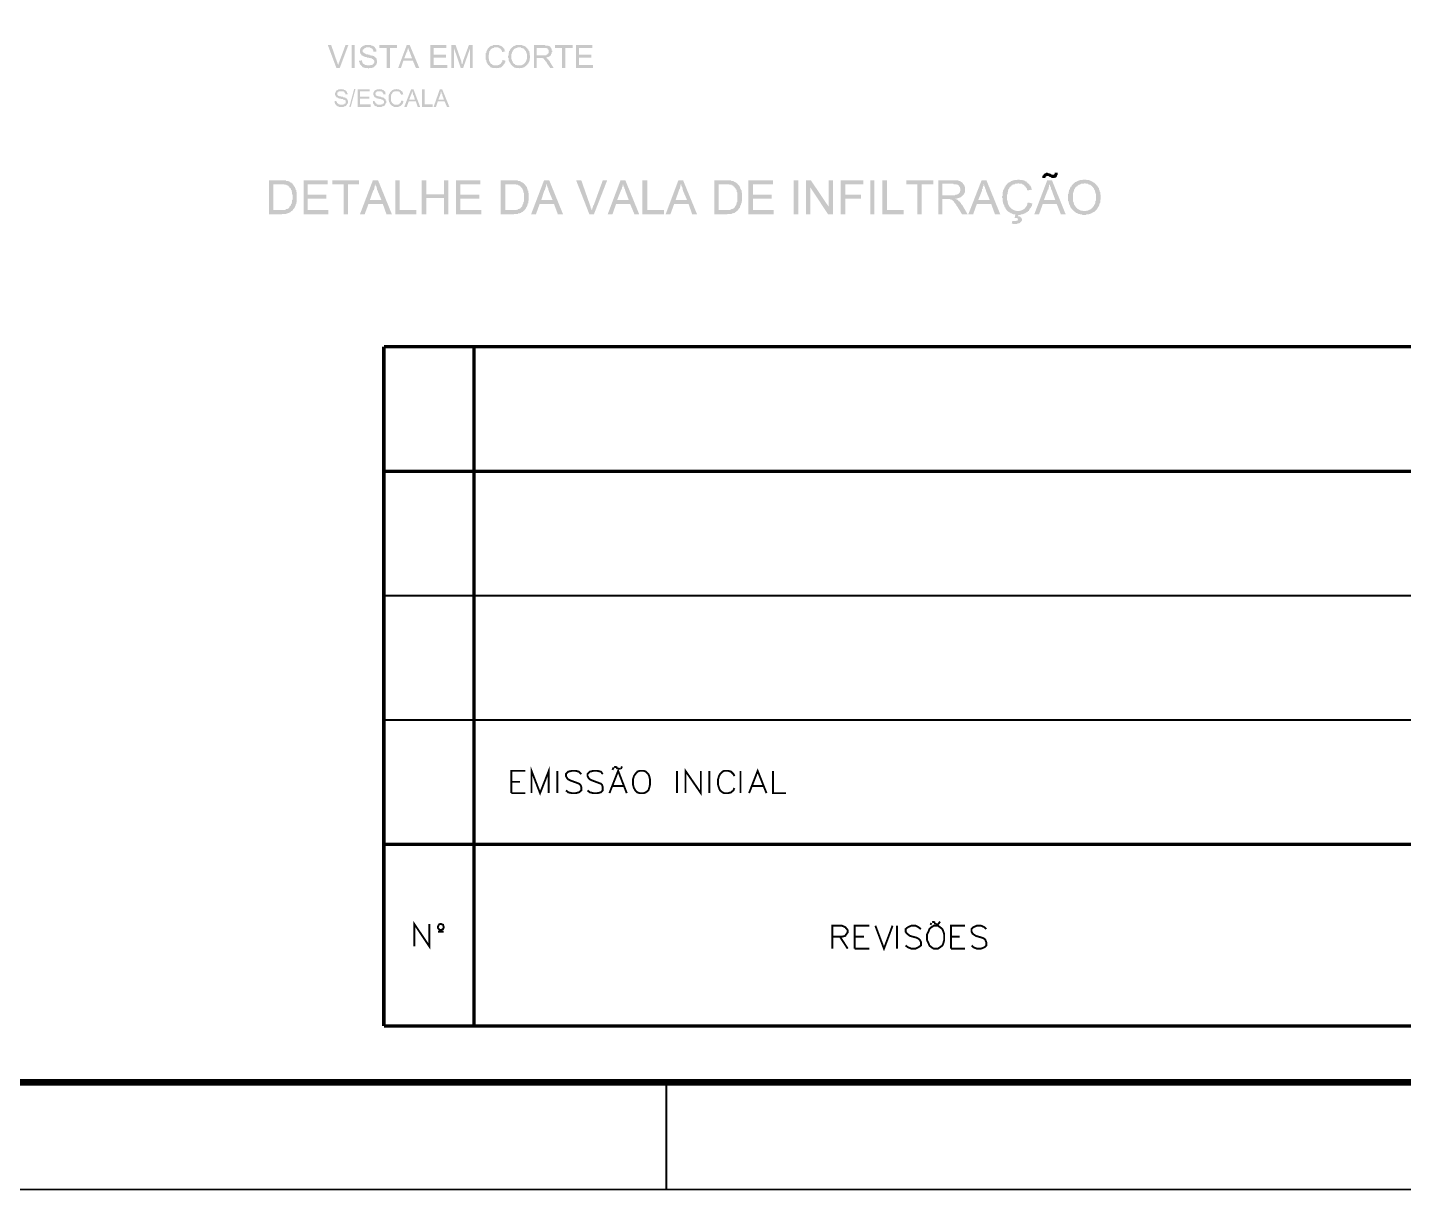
# Model space of a CAD drawing. Header units: millimetres. Extents: x 3240 to 3412, y 1366 to 1426.
# Drawn here: x 3368.99 to 3381.17, y 1366.24 to 1376.53 of the extents above; entities that cross this region are included whole.
import ezdxf

# ---------------------------------------------------------------- set-up
doc = ezdxf.new("R2010")
doc.units = ezdxf.units.MM
doc.layers.add('detalhes', color=1, linetype='Continuous')
doc.layers.add('P', color=7, linetype='Continuous')

# ---------------------------------------------------------------- blocks, each defined once
blk = doc.blocks.new('corte bb')
at = {"layer": 'detalhes', "linetype": 'Continuous'}
for points in [[(-40.77, -35.41), (-41.53, -33.38), (-41.23, -33.38), (-40.72, -34.86), (-40.68, -34.91), (-40.68, -35.04), (-40.63, -35.04), (-40.63, -35.16), (-40.59, -35.16), (-40.59, -35.07), (-40.56, -35.04), (-40.56, -34.95), (-40.51, -34.91), (-40.51, -34.86), (-39.96, -33.38), (-39.71, -33.38), (-40.47, -35.41), (-40.77, -35.41)], [(-39.41, -35.41), (-39.41, -33.38), (-39.15, -33.38), (-39.15, -35.41), (-39.41, -35.41)], [(-37.93, -35.46), (-37.93, -35.41), (-38.27, -35.41), (-38.27, -35.37), (-38.35, -35.37), (-38.39, -35.34), (-38.44, -35.34), (-38.48, -35.28), (-38.51, -35.28), (-38.51, -35.25), (-38.57, -35.25), (-38.57, -35.19), (-38.6, -35.19), (-38.6, -35.16), (-38.65, -35.16), (-38.65, -35.12), (-38.69, -35.07), (-38.69, -35.04), (-38.72, -34.98), (-38.72, -34.91), (-38.78, -34.86), (-38.78, -34.77), (-38.51, -34.74), (-38.51, -34.82), (-38.48, -34.86), (-38.48, -34.95), (-38.44, -34.95), (-38.44, -34.98), (-38.35, -35.07), (-38.3, -35.07), (-38.3, -35.12), (-38.23, -35.12), (-38.23, -35.16), (-38.09, -35.16), (-38.09, -35.19), (-37.81, -35.19), (-37.75, -35.16), (-37.63, -35.16), (-37.6, -35.12), (-37.54, -35.12), (-37.54, -35.07), (-37.51, -35.07), (-37.51, -35.04), (-37.45, -34.98), (-37.45, -34.95), (-37.42, -34.95), (-37.42, -34.77), (-37.45, -34.74), (-37.45, -34.7), (-37.51, -34.7), (-37.51, -34.65), (-37.54, -34.65), (-37.54, -34.61), (-37.6, -34.61), (-37.63, -34.56), (-37.75, -34.56), (-37.75, -34.52), (-37.88, -34.52), (-37.93, -34.49), (-38.05, -34.49), (-38.09, -34.44), (-38.23, -34.44), (-38.27, -34.4), (-38.35, -34.4), (-38.35, -34.35), (-38.44, -34.35), (-38.51, -34.28), (-38.57, -34.28), (-38.57, -34.22), (-38.65, -34.14), (-38.65, -34.07), (-38.69, -34.07), (-38.69, -33.77), (-38.65, -33.77), (-38.65, -33.68), (-38.6, -33.64), (-38.6, -33.59), (-38.57, -33.59), (-38.57, -33.55), (-38.51, -33.55), (-38.44, -33.47), (-38.39, -33.47), (-38.39, -33.43), (-38.27, -33.43), (-38.27, -33.38), (-37.72, -33.38), (-37.67, -33.43), (-37.6, -33.43), (-37.54, -33.47), (-37.51, -33.47), (-37.51, -33.5), (-37.45, -33.5), (-37.33, -33.64), (-37.33, -33.68), (-37.3, -33.68), (-37.3, -33.77), (-37.24, -33.77), (-37.24, -33.98), (-37.51, -33.98), (-37.51, -33.85), (-37.54, -33.8), (-37.54, -33.77), (-37.6, -33.77), (-37.6, -33.71), (-37.63, -33.68), (-37.67, -33.68), (-37.72, -33.64), (-37.75, -33.64), (-37.81, -33.59), (-38.14, -33.59), (-38.18, -33.64), (-38.27, -33.64), (-38.27, -33.68), (-38.3, -33.68), (-38.39, -33.77), (-38.39, -33.8), (-38.44, -33.8), (-38.44, -33.98), (-38.39, -34.01), (-38.39, -34.07), (-38.35, -34.07), (-38.35, -34.1), (-38.27, -34.1), (-38.27, -34.14), (-38.18, -34.14), (-38.14, -34.19), (-38.02, -34.19), (-37.97, -34.22), (-37.84, -34.22), (-37.81, -34.28), (-37.67, -34.28), (-37.67, -34.31), (-37.54, -34.31), (-37.54, -34.35), (-37.45, -34.35), (-37.38, -34.44), (-37.33, -34.44), (-37.33, -34.49), (-37.3, -34.49), (-37.3, -34.52), (-37.24, -34.52), (-37.24, -34.56), (-37.21, -34.61), (-37.21, -34.7), (-37.17, -34.74), (-37.17, -34.95), (-37.21, -34.98), (-37.21, -35.07), (-37.3, -35.16), (-37.3, -35.19), (-37.33, -35.19), (-37.33, -35.25), (-37.38, -35.25), (-37.38, -35.28), (-37.42, -35.28), (-37.45, -35.34), (-37.51, -35.34), (-37.54, -35.37), (-37.6, -35.37), (-37.63, -35.41), (-37.88, -35.41), (-37.88, -35.46), (-37.93, -35.46)], [(-36.33, -35.41), (-36.33, -33.64), (-36.96, -33.64), (-36.96, -33.38), (-35.39, -33.38), (-35.39, -33.64), (-36.03, -33.64), (-36.03, -35.41), (-36.33, -35.41)], [(-35.3, -35.41), (-34.54, -33.38), (-34.28, -33.38), (-33.43, -35.41), (-33.73, -35.41), (-34, -34.77), (-34.07, -34.56), (-34.28, -34.01), (-34.28, -33.98), (-34.33, -33.92), (-34.33, -33.85), (-34.37, -33.8), (-34.37, -33.71), (-34.42, -33.68), (-34.46, -33.71), (-34.46, -33.8), (-34.49, -33.85), (-34.49, -33.98), (-34.54, -33.98), (-34.76, -34.56), (-34.07, -34.56), (-34, -34.77), (-34.84, -34.77), (-35.06, -35.41), (-35.3, -35.41)], [(-32.46, -35.41), (-32.46, -33.38), (-31.03, -33.38), (-31.03, -33.64), (-32.16, -33.64), (-32.16, -34.22), (-31.07, -34.22), (-31.07, -34.49), (-32.16, -34.49), (-32.16, -35.16), (-30.95, -35.16), (-30.95, -35.41), (-32.46, -35.41)], [(-30.61, -35.41), (-30.61, -33.38), (-30.22, -33.38), (-29.71, -34.82), (-29.71, -34.91), (-29.68, -34.95), (-29.68, -35.04), (-29.62, -35.07), (-29.62, -35.04), (-29.59, -35.04), (-29.59, -34.91), (-29.55, -34.91), (-29.55, -34.77), (-29.04, -33.38), (-28.71, -33.38), (-28.71, -35.41), (-28.95, -35.41), (-28.95, -33.71), (-29.55, -35.41), (-29.76, -35.41), (-30.35, -33.68), (-30.35, -35.41), (-30.61, -35.41)], [(-26.62, -35.46), (-26.66, -35.41), (-26.96, -35.41), (-26.96, -35.37), (-27.05, -35.37), (-27.05, -35.34), (-27.14, -35.34), (-27.14, -35.28), (-27.17, -35.28), (-27.26, -35.19), (-27.29, -35.19), (-27.29, -35.16), (-27.35, -35.16), (-27.35, -35.12), (-27.38, -35.07), (-27.38, -35.04), (-27.44, -34.98), (-27.44, -34.95), (-27.47, -34.91), (-27.47, -34.86), (-27.51, -34.82), (-27.51, -34.7), (-27.56, -34.65), (-27.56, -34.1), (-27.51, -34.07), (-27.51, -33.98), (-27.47, -33.92), (-27.47, -33.89), (-27.44, -33.85), (-27.44, -33.8), (-27.38, -33.77), (-27.38, -33.71), (-27.17, -33.5), (-27.14, -33.5), (-27.08, -33.47), (-27.05, -33.47), (-27.01, -33.43), (-26.92, -33.43), (-26.92, -33.38), (-26.38, -33.38), (-26.32, -33.43), (-26.24, -33.43), (-26.2, -33.47), (-26.17, -33.47), (-26.17, -33.5), (-26.11, -33.5), (-25.95, -33.68), (-25.95, -33.71), (-25.9, -33.71), (-25.9, -33.8), (-25.87, -33.8), (-25.87, -33.89), (-25.81, -33.92), (-26.08, -34.01), (-26.11, -33.98), (-26.11, -33.89), (-26.17, -33.85), (-26.17, -33.8), (-26.2, -33.8), (-26.2, -33.77), (-26.24, -33.77), (-26.24, -33.71), (-26.29, -33.71), (-26.29, -33.68), (-26.32, -33.68), (-26.38, -33.64), (-26.41, -33.64), (-26.45, -33.59), (-26.8, -33.59), (-26.84, -33.64), (-26.92, -33.64), (-26.96, -33.68), (-27.01, -33.68), (-27.01, -33.71), (-27.05, -33.71), (-27.14, -33.8), (-27.14, -33.85), (-27.17, -33.85), (-27.17, -33.89), (-27.22, -33.92), (-27.22, -34.01), (-27.26, -34.07), (-27.26, -34.22), (-27.29, -34.22), (-27.29, -34.56), (-27.26, -34.61), (-27.26, -34.74), (-27.22, -34.77), (-27.22, -34.86), (-27.17, -34.86), (-27.17, -34.95), (-27.14, -34.95), (-27.14, -34.98), (-27.05, -35.07), (-27.01, -35.07), (-27.01, -35.12), (-26.96, -35.12), (-26.92, -35.16), (-26.87, -35.16), (-26.84, -35.19), (-26.5, -35.19), (-26.45, -35.16), (-26.38, -35.16), (-26.38, -35.12), (-26.32, -35.12), (-26.29, -35.07), (-26.24, -35.07), (-26.24, -35.04), (-26.2, -35.04), (-26.2, -34.98), (-26.17, -34.95), (-26.17, -34.91), (-26.11, -34.91), (-26.11, -34.86), (-26.08, -34.82), (-26.08, -34.7), (-25.78, -34.77), (-25.81, -34.77), (-25.81, -34.91), (-25.87, -34.95), (-25.87, -34.98), (-25.9, -35.04), (-25.9, -35.07), (-25.95, -35.07), (-25.95, -35.12), (-25.99, -35.16), (-25.99, -35.19), (-26.02, -35.19), (-26.17, -35.34), (-26.24, -35.34), (-26.24, -35.37), (-26.32, -35.37), (-26.38, -35.41), (-26.62, -35.41), (-26.62, -35.46)], [(-24.6, -35.46), (-24.63, -35.41), (-24.9, -35.41), (-24.9, -35.37), (-24.81, -35.19), (-24.38, -35.19), (-24.38, -35.16), (-24.3, -35.16), (-24.3, -35.12), (-24.21, -35.12), (-24.21, -35.07), (-24.17, -35.07), (-24.12, -35.04), (-24.12, -34.98), (-24.08, -34.98), (-24.08, -34.95), (-24.05, -34.95), (-24.05, -34.91), (-24, -34.86), (-24, -34.82), (-23.96, -34.77), (-23.96, -34.7), (-23.91, -34.65), (-23.91, -34.14), (-23.96, -34.1), (-23.96, -34.01), (-24, -33.98), (-24, -33.92), (-24.05, -33.89), (-24.05, -33.85), (-24.08, -33.85), (-24.08, -33.8), (-24.12, -33.8), (-24.12, -33.77), (-24.17, -33.77), (-24.17, -33.71), (-24.21, -33.71), (-24.21, -33.68), (-24.3, -33.68), (-24.3, -33.64), (-24.42, -33.64), (-24.42, -33.59), (-24.75, -33.59), (-24.75, -33.64), (-24.9, -33.64), (-24.9, -33.68), (-24.93, -33.68), (-24.97, -33.71), (-25.02, -33.71), (-25.05, -33.77), (-25.05, -33.8), (-25.11, -33.8), (-25.11, -33.85), (-25.14, -33.85), (-25.14, -33.89), (-25.18, -33.89), (-25.18, -33.98), (-25.23, -34.01), (-25.23, -34.14), (-25.27, -34.14), (-25.27, -34.65), (-25.23, -34.7), (-25.23, -34.77), (-25.18, -34.82), (-25.18, -34.91), (-25.14, -34.91), (-25.14, -34.95), (-25.02, -35.07), (-24.97, -35.07), (-24.97, -35.12), (-24.93, -35.12), (-24.9, -35.16), (-24.81, -35.16), (-24.81, -35.19), (-24.9, -35.37), (-25.02, -35.37), (-25.02, -35.34), (-25.05, -35.34), (-25.11, -35.28), (-25.14, -35.28), (-25.35, -35.07), (-25.35, -35.04), (-25.39, -34.98), (-25.39, -34.95), (-25.44, -34.95), (-25.44, -34.86), (-25.48, -34.86), (-25.48, -34.77), (-25.53, -34.74), (-25.53, -34.52), (-25.57, -34.49), (-25.57, -34.31), (-25.53, -34.31), (-25.53, -34.07), (-25.48, -34.07), (-25.48, -33.92), (-25.44, -33.92), (-25.44, -33.85), (-25.39, -33.85), (-25.39, -33.77), (-25.35, -33.77), (-25.35, -33.71), (-25.32, -33.71), (-25.32, -33.68), (-25.18, -33.55), (-25.14, -33.55), (-25.14, -33.5), (-25.11, -33.5), (-25.05, -33.47), (-25.02, -33.47), (-24.97, -33.43), (-24.9, -33.43), (-24.9, -33.38), (-24.3, -33.38), (-24.3, -33.43), (-24.21, -33.43), (-24.17, -33.47), (-24.12, -33.47), (-24.08, -33.5), (-24.05, -33.5), (-23.84, -33.71), (-23.84, -33.77), (-23.78, -33.77), (-23.78, -33.85), (-23.75, -33.85), (-23.75, -33.92), (-23.7, -33.92), (-23.7, -34.07), (-23.66, -34.07), (-23.66, -34.28), (-23.63, -34.28), (-23.63, -34.52), (-23.66, -34.56), (-23.66, -34.74), (-23.7, -34.77), (-23.7, -34.86), (-23.75, -34.91), (-23.75, -34.95), (-23.78, -34.98), (-23.78, -35.04), (-23.84, -35.04), (-23.84, -35.07), (-24, -35.25), (-24.05, -35.25), (-24.05, -35.28), (-24.08, -35.28), (-24.12, -35.34), (-24.17, -35.34), (-24.21, -35.37), (-24.3, -35.37), (-24.3, -35.41), (-24.54, -35.41), (-24.6, -35.46)], [(-23.27, -35.41), (-23.27, -33.38), (-22.3, -33.38), (-22.27, -33.43), (-22, -33.43), (-22, -33.47), (-21.93, -33.47), (-21.93, -33.5), (-21.88, -33.5), (-21.79, -33.59), (-21.79, -33.64), (-21.76, -33.64), (-21.76, -33.68), (-21.72, -33.71), (-21.72, -33.85), (-21.67, -33.89), (-21.67, -34.01), (-21.72, -34.01), (-21.72, -34.14), (-21.76, -34.19), (-21.76, -34.22), (-21.79, -34.28), (-21.79, -34.31), (-21.84, -34.31), (-21.84, -34.35), (-21.88, -34.35), (-21.93, -34.4), (-21.97, -34.4), (-22, -34.44), (-22.09, -34.44), (-22.18, -34.28), (-22.18, -34.22), (-22.14, -34.22), (-22.09, -34.19), (-22.06, -34.19), (-22.06, -34.14), (-22, -34.14), (-22, -34.1), (-21.97, -34.07), (-21.97, -33.85), (-22, -33.8), (-22, -33.77), (-22.06, -33.77), (-22.06, -33.71), (-22.09, -33.68), (-22.14, -33.68), (-22.18, -33.64), (-23.03, -33.64), (-23.03, -34.28), (-22.18, -34.28), (-22.09, -34.44), (-22.14, -34.49), (-22.27, -34.49), (-22.21, -34.52), (-22.18, -34.52), (-22.14, -34.56), (-22.09, -34.56), (-22.09, -34.61), (-22.06, -34.61), (-22.06, -34.65), (-22, -34.65), (-22, -34.7), (-21.97, -34.7), (-21.97, -34.74), (-21.88, -34.82), (-21.88, -34.86), (-21.54, -35.41), (-21.84, -35.41), (-22.14, -34.98), (-22.14, -34.95), (-22.18, -34.91), (-22.18, -34.86), (-22.21, -34.86), (-22.21, -34.82), (-22.27, -34.82), (-22.27, -34.77), (-22.3, -34.74), (-22.3, -34.7), (-22.36, -34.7), (-22.36, -34.65), (-22.39, -34.65), (-22.39, -34.61), (-22.43, -34.61), (-22.43, -34.56), (-22.51, -34.56), (-22.51, -34.52), (-23.03, -34.52), (-23.03, -35.41), (-23.27, -35.41)], [(-20.79, -35.41), (-20.79, -33.64), (-21.42, -33.64), (-21.42, -33.38), (-19.85, -33.38), (-19.85, -33.64), (-20.49, -33.64), (-20.49, -35.41), (-20.79, -35.41)], [(-19.55, -35.41), (-19.55, -33.38), (-18.12, -33.38), (-18.12, -33.64), (-19.3, -33.64), (-19.3, -34.22), (-18.19, -34.22), (-18.19, -34.49), (-19.3, -34.49), (-19.3, -35.16), (-18.07, -35.16), (-18.07, -35.41), (-19.55, -35.41)], [(-40.56, -38.85), (-40.56, -38.79), (-40.68, -38.79), (-40.68, -38.76), (-40.72, -38.76), (-40.77, -38.72), (-40.81, -38.72), (-40.81, -38.67), (-40.84, -38.67), (-40.84, -38.63), (-40.89, -38.58), (-40.89, -38.51), (-40.93, -38.51), (-40.93, -38.33), (-40.77, -38.33), (-40.77, -38.37), (-40.72, -38.42), (-40.72, -38.51), (-40.68, -38.51), (-40.68, -38.55), (-40.63, -38.55), (-40.63, -38.58), (-40.59, -38.58), (-40.56, -38.63), (-40.47, -38.63), (-40.47, -38.67), (-40.17, -38.67), (-40.14, -38.63), (-40.08, -38.63), (-40.05, -38.58), (-39.99, -38.58), (-39.99, -38.55), (-39.96, -38.55), (-39.96, -38.3), (-39.99, -38.3), (-39.99, -38.25), (-40.05, -38.25), (-40.08, -38.21), (-40.17, -38.21), (-40.17, -38.16), (-40.35, -38.16), (-40.35, -38.12), (-40.51, -38.12), (-40.51, -38.09), (-40.59, -38.09), (-40.63, -38.03), (-40.68, -38.03), (-40.72, -38), (-40.77, -38), (-40.77, -37.95), (-40.81, -37.95), (-40.81, -37.91), (-40.84, -37.91), (-40.84, -37.82), (-40.89, -37.82), (-40.89, -37.61), (-40.84, -37.58), (-40.84, -37.52), (-40.81, -37.49), (-40.81, -37.45), (-40.77, -37.45), (-40.77, -37.4), (-40.72, -37.4), (-40.68, -37.36), (-40.63, -37.36), (-40.59, -37.31), (-40.38, -37.31), (-40.38, -37.28), (-40.35, -37.28), (-40.29, -37.31), (-40.14, -37.31), (-40.08, -37.36), (-39.99, -37.36), (-39.99, -37.4), (-39.96, -37.4), (-39.96, -37.45), (-39.92, -37.45), (-39.92, -37.49), (-39.87, -37.49), (-39.87, -37.52), (-39.84, -37.52), (-39.84, -37.61), (-39.78, -37.66), (-39.78, -37.73), (-39.99, -37.73), (-39.99, -37.61), (-40.05, -37.61), (-40.05, -37.58), (-40.08, -37.58), (-40.08, -37.52), (-40.14, -37.52), (-40.14, -37.49), (-40.56, -37.49), (-40.63, -37.58), (-40.68, -37.58), (-40.68, -37.79), (-40.59, -37.88), (-40.51, -37.88), (-40.51, -37.91), (-40.38, -37.91), (-40.35, -37.95), (-40.21, -37.95), (-40.17, -38), (-40.05, -38), (-40.05, -38.03), (-39.96, -38.03), (-39.96, -38.09), (-39.87, -38.09), (-39.87, -38.12), (-39.84, -38.12), (-39.84, -38.16), (-39.78, -38.21), (-39.78, -38.25), (-39.75, -38.3), (-39.75, -38.51), (-39.78, -38.55), (-39.78, -38.58), (-39.84, -38.63), (-39.84, -38.67), (-39.87, -38.67), (-39.87, -38.72), (-39.92, -38.72), (-39.92, -38.76), (-39.99, -38.76), (-39.99, -38.79), (-40.08, -38.79), (-40.14, -38.85), (-40.56, -38.85)], [(-39.62, -38.85), (-39.2, -37.28), (-39.08, -37.28), (-39.5, -38.85), (-39.62, -38.85)], [(-38.9, -38.85), (-38.9, -37.31), (-37.81, -37.31), (-37.81, -37.49), (-38.69, -37.49), (-38.69, -37.95), (-37.84, -37.95), (-37.84, -38.12), (-38.69, -38.12), (-38.69, -38.63), (-37.75, -38.63), (-37.75, -38.85), (-38.9, -38.85)], [(-37.17, -38.85), (-37.17, -38.79), (-37.3, -38.79), (-37.3, -38.76), (-37.38, -38.76), (-37.38, -38.72), (-37.42, -38.72), (-37.42, -38.67), (-37.45, -38.67), (-37.45, -38.63), (-37.51, -38.58), (-37.51, -38.55), (-37.54, -38.51), (-37.54, -38.33), (-37.38, -38.33), (-37.38, -38.42), (-37.33, -38.42), (-37.33, -38.51), (-37.3, -38.51), (-37.3, -38.55), (-37.24, -38.55), (-37.24, -38.58), (-37.21, -38.58), (-37.21, -38.63), (-37.12, -38.63), (-37.08, -38.67), (-36.78, -38.67), (-36.78, -38.63), (-36.7, -38.63), (-36.66, -38.58), (-36.61, -38.58), (-36.61, -38.55), (-36.57, -38.55), (-36.57, -38.33), (-36.61, -38.3), (-36.61, -38.25), (-36.66, -38.25), (-36.7, -38.21), (-36.78, -38.21), (-36.78, -38.16), (-36.96, -38.16), (-36.96, -38.12), (-37.12, -38.12), (-37.12, -38.09), (-37.24, -38.09), (-37.24, -38.03), (-37.33, -38.03), (-37.33, -38), (-37.38, -38), (-37.42, -37.95), (-37.42, -37.91), (-37.45, -37.91), (-37.45, -37.82), (-37.51, -37.82), (-37.51, -37.58), (-37.45, -37.58), (-37.45, -37.49), (-37.42, -37.49), (-37.42, -37.45), (-37.38, -37.45), (-37.38, -37.4), (-37.33, -37.4), (-37.3, -37.36), (-37.24, -37.36), (-37.21, -37.31), (-37, -37.31), (-37, -37.28), (-36.96, -37.28), (-36.96, -37.31), (-36.75, -37.31), (-36.7, -37.36), (-36.61, -37.36), (-36.61, -37.4), (-36.57, -37.4), (-36.57, -37.45), (-36.54, -37.45), (-36.54, -37.49), (-36.48, -37.49), (-36.48, -37.52), (-36.45, -37.52), (-36.45, -37.66), (-36.4, -37.7), (-36.4, -37.73), (-36.61, -37.73), (-36.61, -37.66), (-36.66, -37.61), (-36.66, -37.58), (-36.7, -37.58), (-36.7, -37.52), (-36.75, -37.52), (-36.78, -37.49), (-37.17, -37.49), (-37.21, -37.52), (-37.24, -37.52), (-37.24, -37.58), (-37.3, -37.58), (-37.3, -37.66), (-37.33, -37.66), (-37.33, -37.7), (-37.3, -37.73), (-37.3, -37.82), (-37.24, -37.82), (-37.21, -37.88), (-37.17, -37.88), (-37.12, -37.91), (-37, -37.91), (-36.96, -37.95), (-36.82, -37.95), (-36.78, -38), (-36.66, -38), (-36.66, -38.03), (-36.57, -38.03), (-36.57, -38.09), (-36.54, -38.09), (-36.4, -38.21), (-36.4, -38.3), (-36.36, -38.3), (-36.36, -38.51), (-36.4, -38.51), (-36.4, -38.58), (-36.45, -38.63), (-36.45, -38.67), (-36.48, -38.67), (-36.48, -38.72), (-36.54, -38.72), (-36.54, -38.76), (-36.61, -38.76), (-36.61, -38.79), (-36.7, -38.79), (-36.75, -38.85), (-37.17, -38.85)], [(-35.69, -38.85), (-35.69, -38.79), (-35.76, -38.79), (-35.81, -38.76), (-35.85, -38.76), (-36.03, -38.58), (-36.03, -38.55), (-36.06, -38.51), (-36.06, -38.46), (-36.11, -38.42), (-36.11, -38.3), (-36.15, -38.3), (-36.15, -37.82), (-36.11, -37.79), (-36.11, -37.7), (-36.06, -37.7), (-36.06, -37.61), (-36.03, -37.61), (-36.03, -37.58), (-35.85, -37.4), (-35.81, -37.4), (-35.81, -37.36), (-35.73, -37.36), (-35.69, -37.31), (-35.48, -37.31), (-35.48, -37.28), (-35.43, -37.28), (-35.39, -37.31), (-35.21, -37.31), (-35.18, -37.36), (-35.13, -37.36), (-35.09, -37.4), (-35.06, -37.4), (-35.06, -37.45), (-35, -37.45), (-35, -37.49), (-34.97, -37.49), (-34.97, -37.52), (-34.91, -37.52), (-34.91, -37.61), (-34.88, -37.61), (-34.88, -37.7), (-34.84, -37.73), (-35.06, -37.79), (-35.06, -37.73), (-35.09, -37.7), (-35.09, -37.66), (-35.13, -37.66), (-35.13, -37.58), (-35.18, -37.58), (-35.18, -37.52), (-35.27, -37.52), (-35.27, -37.49), (-35.64, -37.49), (-35.69, -37.52), (-35.73, -37.52), (-35.85, -37.66), (-35.85, -37.7), (-35.9, -37.73), (-35.9, -37.82), (-35.94, -37.82), (-35.94, -38.33), (-35.9, -38.33), (-35.9, -38.42), (-35.85, -38.46), (-35.85, -38.51), (-35.81, -38.51), (-35.81, -38.55), (-35.76, -38.55), (-35.76, -38.58), (-35.73, -38.58), (-35.69, -38.63), (-35.64, -38.63), (-35.64, -38.67), (-35.3, -38.67), (-35.3, -38.63), (-35.21, -38.63), (-35.21, -38.58), (-35.18, -38.58), (-35.18, -38.55), (-35.13, -38.55), (-35.13, -38.51), (-35.09, -38.51), (-35.09, -38.46), (-35.06, -38.42), (-35.06, -38.33), (-35, -38.3), (-34.84, -38.33), (-34.84, -38.42), (-34.88, -38.46), (-34.88, -38.55), (-34.91, -38.55), (-34.91, -38.58), (-35.09, -38.76), (-35.13, -38.76), (-35.13, -38.79), (-35.27, -38.79), (-35.27, -38.85), (-35.69, -38.85)], [(-34.76, -38.85), (-34.16, -37.31), (-33.94, -37.31), (-33.36, -38.85), (-33.57, -38.85), (-33.73, -38.37), (-34.37, -38.37), (-34.33, -38.21), (-33.82, -38.21), (-33.94, -37.79), (-34, -37.79), (-34, -37.66), (-34.03, -37.66), (-34.03, -37.52), (-34.07, -37.52), (-34.07, -37.58), (-34.12, -37.61), (-34.12, -37.73), (-34.16, -37.73), (-34.16, -37.79), (-34.33, -38.21), (-34.37, -38.37), (-34.54, -38.85), (-34.76, -38.85)], [(-33.19, -38.85), (-33.19, -37.31), (-32.97, -37.31), (-32.97, -38.63), (-32.25, -38.63), (-32.25, -38.85), (-33.19, -38.85)], [(-32.16, -38.85), (-31.62, -37.31), (-31.4, -37.31), (-30.77, -38.85), (-30.98, -38.85), (-31.19, -38.37), (-31.25, -38.21), (-31.4, -37.79), (-31.4, -37.73), (-31.46, -37.7), (-31.46, -37.61), (-31.49, -37.58), (-31.49, -37.52), (-31.53, -37.52), (-31.53, -37.7), (-31.58, -37.7), (-31.58, -37.79), (-31.74, -38.21), (-31.25, -38.21), (-31.19, -38.37), (-31.79, -38.37), (-31.95, -38.85), (-32.16, -38.85)], [(21.72, -45.14), (21.72, -44.98), (21.76, -44.93), (21.76, -44.9), (21.81, -44.9), (21.81, -44.86), (21.94, -44.72), (22.02, -44.72), (22.06, -44.68), (22.18, -44.68), (22.24, -44.72), (22.36, -44.72), (22.39, -44.77), (22.45, -44.77), (22.48, -44.81), (22.52, -44.81), (22.57, -44.86), (22.73, -44.86), (22.82, -44.77), (22.82, -44.68), (23.08, -44.68), (23.08, -44.86), (23.03, -44.9), (23.03, -44.98), (22.91, -45.11), (22.82, -45.11), (22.82, -45.14), (22.57, -45.14), (22.52, -45.11), (22.48, -45.11), (22.45, -45.07), (22.39, -45.07), (22.36, -45.02), (22.31, -45.02), (22.27, -44.98), (22.06, -44.98), (22.06, -45.02), (22.02, -45.02), (22.02, -45.07), (21.97, -45.11), (21.97, -45.14), (21.72, -45.14)], [(-46.73, -48.37), (-46.73, -45.35), (-45.22, -45.35), (-45.22, -45.41), (-45.22, -45.74), (-45.37, -45.74), (-45.37, -45.71), (-46.34, -45.71), (-46.34, -47.98), (-45.34, -47.98), (-45.29, -47.95), (-45.25, -47.95), (-45.22, -47.89), (-45.13, -47.89), (-45.07, -47.86), (-45.04, -47.86), (-44.92, -47.74), (-44.92, -47.68), (-44.83, -47.61), (-44.83, -47.56), (-44.79, -47.52), (-44.79, -47.47), (-44.74, -47.44), (-44.74, -47.35), (-44.7, -47.31), (-44.7, -47.1), (-44.65, -47.05), (-44.65, -46.62), (-44.7, -46.59), (-44.7, -46.38), (-44.74, -46.34), (-44.74, -46.2), (-44.79, -46.2), (-44.79, -46.13), (-44.83, -46.08), (-44.83, -46.04), (-44.86, -46.04), (-44.92, -45.99), (-44.92, -45.95), (-44.95, -45.92), (-45, -45.92), (-45, -45.87), (-45.04, -45.83), (-45.07, -45.83), (-45.13, -45.78), (-45.16, -45.78), (-45.22, -45.74), (-45.22, -45.41), (-45.04, -45.41), (-45, -45.44), (-44.95, -45.44), (-44.86, -45.53), (-44.83, -45.53), (-44.79, -45.57), (-44.74, -45.57), (-44.74, -45.62), (-44.7, -45.62), (-44.65, -45.65), (-44.65, -45.71), (-44.62, -45.71), (-44.58, -45.74), (-44.58, -45.78), (-44.49, -45.87), (-44.49, -45.92), (-44.44, -45.95), (-44.44, -45.99), (-44.4, -46.04), (-44.4, -46.08), (-44.37, -46.13), (-44.37, -46.2), (-44.32, -46.2), (-44.32, -46.38), (-44.28, -46.41), (-44.28, -47.26), (-44.32, -47.31), (-44.32, -47.44), (-44.37, -47.47), (-44.37, -47.56), (-44.4, -47.61), (-44.4, -47.65), (-44.44, -47.68), (-44.44, -47.74), (-44.49, -47.77), (-44.49, -47.82), (-44.62, -47.95), (-44.62, -47.98), (-44.65, -48.04), (-44.7, -48.04), (-44.7, -48.07), (-44.74, -48.07), (-44.86, -48.19), (-44.92, -48.19), (-44.95, -48.25), (-45.04, -48.25), (-45.07, -48.28), (-45.16, -48.28), (-45.22, -48.32), (-45.55, -48.32), (-45.59, -48.37), (-46.73, -48.37)], [(-43.68, -48.37), (-43.68, -45.35), (-41.53, -45.35), (-41.53, -45.71), (-43.31, -45.71), (-43.31, -46.62), (-41.65, -46.62), (-41.65, -46.98), (-43.31, -46.98), (-43.31, -47.98), (-41.48, -47.98), (-41.48, -48.37), (-43.68, -48.37)], [(-40.14, -48.37), (-40.14, -45.71), (-41.14, -45.71), (-41.14, -45.35), (-38.78, -45.35), (-38.78, -45.71), (-39.75, -45.71), (-39.75, -48.37), (-40.14, -48.37)], [(-38.69, -48.37), (-37.54, -45.35), (-37.08, -45.35), (-35.85, -48.37), (-36.33, -48.37), (-36.66, -47.44), (-36.78, -47.1), (-37.12, -46.29), (-37.12, -46.25), (-37.17, -46.2), (-37.17, -46.08), (-37.21, -46.04), (-37.21, -45.95), (-37.24, -45.92), (-37.24, -45.87), (-37.3, -45.83), (-37.3, -45.71), (-37.33, -45.71), (-37.33, -45.78), (-37.38, -45.83), (-37.38, -45.95), (-37.42, -45.99), (-37.42, -46.13), (-37.45, -46.13), (-37.45, -46.2), (-37.51, -46.25), (-37.81, -47.1), (-36.78, -47.1), (-36.66, -47.44), (-37.93, -47.44), (-38.27, -48.37), (-38.69, -48.37)], [(-35.55, -48.37), (-35.55, -45.35), (-35.18, -45.35), (-35.18, -47.98), (-33.7, -47.98), (-33.7, -48.37), (-35.55, -48.37)], [(-33.22, -48.37), (-33.22, -45.35), (-32.8, -45.35), (-32.8, -46.59), (-31.25, -46.59), (-31.25, -45.35), (-30.86, -45.35), (-30.86, -48.37), (-31.25, -48.37), (-31.25, -46.92), (-32.8, -46.92), (-32.8, -48.37), (-33.22, -48.37)], [(-30.19, -48.37), (-30.19, -45.35), (-28.02, -45.35), (-28.02, -45.71), (-29.8, -45.71), (-29.8, -46.62), (-28.11, -46.62), (-28.11, -46.98), (-29.8, -46.98), (-29.8, -47.98), (-27.93, -47.98), (-27.93, -48.37), (-30.19, -48.37)], [(-26.24, -48.37), (-26.24, -45.35), (-24.72, -45.35), (-24.68, -45.41), (-24.68, -45.74), (-24.84, -45.74), (-24.9, -45.71), (-25.81, -45.71), (-25.81, -47.98), (-24.84, -47.98), (-24.81, -47.95), (-24.72, -47.95), (-24.68, -47.89), (-24.6, -47.89), (-24.54, -47.86), (-24.51, -47.86), (-24.51, -47.82), (-24.47, -47.82), (-24.47, -47.77), (-24.42, -47.77), (-24.42, -47.74), (-24.3, -47.61), (-24.3, -47.52), (-24.26, -47.47), (-24.26, -47.44), (-24.21, -47.4), (-24.21, -47.26), (-24.17, -47.22), (-24.17, -46.47), (-24.21, -46.41), (-24.21, -46.29), (-24.26, -46.25), (-24.26, -46.17), (-24.3, -46.13), (-24.3, -46.08), (-24.42, -45.95), (-24.42, -45.92), (-24.47, -45.92), (-24.6, -45.78), (-24.68, -45.78), (-24.68, -45.74), (-24.68, -45.41), (-24.54, -45.41), (-24.51, -45.44), (-24.47, -45.44), (-24.42, -45.5), (-24.38, -45.5), (-24.33, -45.53), (-24.3, -45.53), (-24.3, -45.57), (-24.26, -45.57), (-24.21, -45.62), (-24.17, -45.62), (-24.17, -45.65), (-24.12, -45.71), (-24.08, -45.71), (-24.08, -45.74), (-24.05, -45.78), (-24.05, -45.83), (-24, -45.83), (-23.96, -45.87), (-23.96, -45.92), (-23.91, -45.95), (-23.91, -46.04), (-23.87, -46.08), (-23.87, -46.13), (-23.84, -46.17), (-23.84, -46.25), (-23.78, -46.29), (-23.78, -46.47), (-23.75, -46.5), (-23.75, -47.14), (-23.78, -47.19), (-23.78, -47.4), (-23.84, -47.4), (-23.84, -47.47), (-23.87, -47.52), (-23.87, -47.61), (-23.91, -47.65), (-23.91, -47.68), (-23.96, -47.74), (-23.96, -47.77), (-24, -47.82), (-24, -47.86), (-24.05, -47.86), (-24.05, -47.89), (-24.12, -47.98), (-24.12, -48.04), (-24.17, -48.04), (-24.3, -48.16), (-24.33, -48.16), (-24.38, -48.19), (-24.42, -48.19), (-24.42, -48.25), (-24.51, -48.25), (-24.54, -48.28), (-24.68, -48.28), (-24.68, -48.32), (-25.02, -48.32), (-25.05, -48.37), (-26.24, -48.37)], [(-23.54, -48.37), (-22.39, -45.35), (-21.93, -45.35), (-20.7, -48.37), (-21.16, -48.37), (-21.51, -47.44), (-21.63, -47.1), (-21.97, -46.29), (-21.97, -46.25), (-22, -46.2), (-22, -46.08), (-22.06, -46.04), (-22.06, -45.95), (-22.09, -45.92), (-22.09, -45.87), (-22.14, -45.83), (-22.14, -45.71), (-22.18, -45.71), (-22.18, -45.78), (-22.21, -45.83), (-22.21, -45.95), (-22.27, -45.99), (-22.27, -46.08), (-22.3, -46.13), (-22.3, -46.2), (-22.36, -46.25), (-22.64, -47.1), (-21.63, -47.1), (-21.51, -47.44), (-22.78, -47.44), (-23.11, -48.37), (-23.54, -48.37)], [(-18.37, -48.37), (-19.55, -45.35), (-19.09, -45.35), (-18.33, -47.52), (-18.33, -47.56), (-18.28, -47.61), (-18.28, -47.68), (-18.25, -47.74), (-18.25, -47.82), (-18.19, -47.86), (-18.19, -47.98), (-18.16, -47.98), (-18.16, -47.95), (-18.12, -47.89), (-18.12, -47.77), (-18.07, -47.74), (-18.07, -47.65), (-18.03, -47.61), (-18.03, -47.52), (-17.98, -47.52), (-17.19, -45.35), (-16.8, -45.35), (-17.98, -48.37), (-18.37, -48.37)], [(-16.76, -48.37), (-15.62, -45.35), (-15.19, -45.35), (-13.96, -48.37), (-14.38, -48.37), (-14.77, -47.44), (-16.01, -47.44), (-15.92, -47.1), (-14.89, -47.1), (-15.19, -46.29), (-15.19, -46.25), (-15.23, -46.2), (-15.23, -46.13), (-15.28, -46.08), (-15.28, -45.99), (-15.32, -45.95), (-15.32, -45.92), (-15.37, -45.87), (-15.37, -45.74), (-15.41, -45.71), (-15.41, -45.74), (-15.44, -45.78), (-15.44, -45.92), (-15.49, -45.95), (-15.49, -46.08), (-15.53, -46.13), (-15.53, -46.17), (-15.58, -46.2), (-15.58, -46.25), (-15.92, -47.1), (-16.01, -47.44), (-16.34, -48.37), (-16.76, -48.37)], [(-13.68, -48.37), (-13.68, -45.35), (-13.25, -45.35), (-13.25, -47.98), (-11.77, -47.98), (-11.77, -48.37), (-13.68, -48.37)], [(-11.63, -48.37), (-10.5, -45.35), (-10.08, -45.35), (-8.84, -48.37), (-9.27, -48.37), (-9.6, -47.44), (-9.73, -47.1), (-10.08, -46.29), (-10.08, -46.25), (-10.11, -46.2), (-10.11, -46.08), (-10.15, -46.04), (-10.15, -45.95), (-10.2, -45.92), (-10.2, -45.87), (-10.24, -45.83), (-10.24, -45.71), (-10.29, -45.71), (-10.29, -45.78), (-10.33, -45.83), (-10.33, -45.95), (-10.36, -45.99), (-10.36, -46.08), (-10.41, -46.13), (-10.41, -46.17), (-10.45, -46.2), (-10.45, -46.25), (-10.75, -47.1), (-9.73, -47.1), (-9.6, -47.44), (-10.87, -47.44), (-11.21, -48.37), (-11.63, -48.37)], [(-7.33, -48.37), (-7.33, -45.35), (-5.85, -45.35), (-5.79, -45.41), (-5.79, -45.74), (-5.97, -45.74), (-6, -45.71), (-6.94, -45.71), (-6.94, -47.98), (-5.97, -47.98), (-5.92, -47.95), (-5.85, -47.95), (-5.79, -47.89), (-5.7, -47.89), (-5.67, -47.86), (-5.63, -47.86), (-5.63, -47.82), (-5.58, -47.82), (-5.58, -47.77), (-5.55, -47.77), (-5.49, -47.74), (-5.49, -47.68), (-5.42, -47.61), (-5.42, -47.56), (-5.37, -47.52), (-5.37, -47.44), (-5.33, -47.4), (-5.33, -47.31), (-5.28, -47.26), (-5.28, -46.41), (-5.33, -46.38), (-5.33, -46.25), (-5.37, -46.2), (-5.37, -46.17), (-5.42, -46.13), (-5.42, -46.08), (-5.55, -45.95), (-5.55, -45.92), (-5.58, -45.92), (-5.63, -45.87), (-5.63, -45.83), (-5.67, -45.83), (-5.7, -45.78), (-5.79, -45.78), (-5.79, -45.74), (-5.79, -45.41), (-5.63, -45.41), (-5.63, -45.44), (-5.58, -45.44), (-5.55, -45.5), (-5.49, -45.5), (-5.46, -45.53), (-5.42, -45.53), (-5.33, -45.62), (-5.28, -45.62), (-5.28, -45.65), (-5.25, -45.71), (-5.21, -45.71), (-5.21, -45.74), (-5.07, -45.87), (-5.07, -45.92), (-5.03, -45.95), (-5.03, -45.99), (-5, -46.04), (-5, -46.13), (-4.95, -46.17), (-4.95, -46.2), (-4.91, -46.25), (-4.91, -46.41), (-4.86, -46.47), (-4.86, -47.19), (-4.91, -47.22), (-4.91, -47.4), (-4.95, -47.4), (-4.95, -47.52), (-5, -47.56), (-5, -47.61), (-5.03, -47.65), (-5.03, -47.74), (-5.12, -47.82), (-5.12, -47.86), (-5.16, -47.86), (-5.16, -47.89), (-5.25, -47.98), (-5.25, -48.04), (-5.28, -48.04), (-5.42, -48.16), (-5.46, -48.16), (-5.55, -48.25), (-5.63, -48.25), (-5.67, -48.28), (-5.76, -48.28), (-5.79, -48.32), (-6.13, -48.32), (-6.18, -48.37), (-7.33, -48.37)], [(-4.31, -48.37), (-4.31, -45.35), (-2.11, -45.35), (-2.11, -45.71), (-3.89, -45.71), (-3.89, -46.62), (-2.25, -46.62), (-2.25, -46.98), (-3.89, -46.98), (-3.89, -47.98), (-2.07, -47.98), (-2.07, -48.37), (-4.31, -48.37)], [(-0.29, -48.37), (-0.29, -45.35), (0.13, -45.35), (0.13, -48.37), (-0.29, -48.37)], [(0.8, -48.37), (0.8, -45.35), (1.23, -45.35), (2.8, -47.68), (2.8, -45.35), (3.19, -45.35), (3.19, -48.37), (2.76, -48.37), (1.19, -45.99), (1.19, -48.37), (0.8, -48.37)], [(3.86, -48.37), (3.86, -45.35), (5.88, -45.35), (5.88, -45.71), (4.28, -45.71), (4.28, -46.62), (5.67, -46.62), (5.67, -46.98), (4.28, -46.98), (4.28, -48.37), (3.86, -48.37)], [(6.48, -48.37), (6.48, -45.35), (6.85, -45.35), (6.85, -48.37), (6.48, -48.37)], [(7.54, -48.37), (7.54, -45.35), (7.97, -45.35), (7.97, -47.98), (9.45, -47.98), (9.45, -48.37), (7.54, -48.37)], [(10.66, -48.37), (10.66, -45.71), (9.69, -45.71), (9.69, -45.35), (12.08, -45.35), (12.08, -45.71), (11.05, -45.71), (11.05, -48.37), (10.66, -48.37)], [(12.5, -48.37), (12.5, -45.35), (14.26, -45.35), (14.32, -45.41), (14.4, -45.41), (14.44, -45.44), (14.47, -45.44), (14.53, -45.5), (14.56, -45.5), (14.62, -45.53), (14.62, -45.57), (14.65, -45.57), (14.69, -45.62), (14.69, -45.65), (14.77, -45.74), (14.77, -45.78), (14.83, -45.83), (14.83, -45.92), (14.86, -45.95), (14.86, -46.41), (14.83, -46.47), (14.83, -46.5), (14.77, -46.5), (14.77, -46.59), (14.56, -46.8), (14.53, -46.8), (14.44, -46.89), (14.35, -46.89), (14.32, -46.92), (14.23, -46.92), (14.19, -46.98), (14.02, -46.98), (13.98, -46.68), (14.02, -46.62), (14.14, -46.62), (14.19, -46.59), (14.23, -46.59), (14.26, -46.55), (14.32, -46.55), (14.32, -46.5), (14.35, -46.47), (14.4, -46.47), (14.4, -46.38), (14.44, -46.38), (14.44, -46.29), (14.47, -46.25), (14.47, -46.08), (14.44, -46.04), (14.44, -45.95), (14.35, -45.87), (14.35, -45.83), (14.32, -45.83), (14.23, -45.74), (14.14, -45.74), (14.14, -45.71), (13.89, -45.71), (13.84, -45.65), (12.87, -45.65), (12.87, -46.68), (13.98, -46.68), (14.02, -46.98), (14.05, -47.01), (14.1, -47.01), (14.14, -47.05), (14.19, -47.05), (14.23, -47.1), (14.26, -47.1), (14.26, -47.14), (14.32, -47.14), (14.32, -47.19), (14.35, -47.22), (14.4, -47.22), (14.4, -47.26), (14.53, -47.4), (14.53, -47.44), (14.62, -47.52), (15.11, -48.37), (14.62, -48.37), (14.23, -47.74), (14.19, -47.68), (14.19, -47.65), (14.1, -47.56), (14.1, -47.52), (14.05, -47.47), (14.05, -47.44), (14.02, -47.44), (14.02, -47.4), (13.89, -47.26), (13.89, -47.22), (13.84, -47.19), (13.8, -47.19), (13.8, -47.14), (13.77, -47.14), (13.68, -47.05), (13.59, -47.05), (13.56, -47.01), (12.87, -47.01), (12.87, -48.37), (12.5, -48.37)], [(15.16, -48.37), (16.34, -45.35), (16.52, -45.65), (16.52, -45.83), (16.47, -45.87), (16.47, -45.95), (16.43, -45.99), (16.43, -46.13), (16.38, -46.13), (16.38, -46.25), (16.04, -47.1), (17.07, -47.1), (16.73, -46.29), (16.73, -46.2), (16.68, -46.13), (16.68, -46.08), (16.64, -46.04), (16.64, -45.95), (16.59, -45.92), (16.59, -45.83), (16.56, -45.78), (16.56, -45.71), (16.52, -45.65), (16.34, -45.35), (16.77, -45.35), (18, -48.37), (17.53, -48.37), (17.19, -47.44), (15.92, -47.44), (15.59, -48.37), (15.16, -48.37)], [(19.1, -49.22), (19.06, -49.16), (19.01, -49.16), (19.06, -48.95), (19.4, -48.95), (19.43, -48.92), (19.52, -48.92), (19.52, -48.88), (19.55, -48.83), (19.55, -48.74), (19.52, -48.71), (19.48, -48.71), (19.43, -48.67), (19.27, -48.67), (19.33, -48.37), (19.13, -48.37), (19.1, -48.32), (19.06, -48.32), (19.01, -48.28), (18.92, -48.28), (18.85, -48.19), (18.76, -48.19), (18.76, -48.16), (18.71, -48.11), (18.67, -48.11), (18.55, -47.98), (18.55, -47.95), (18.5, -47.95), (18.5, -47.89), (18.46, -47.86), (18.46, -47.82), (18.43, -47.77), (18.43, -47.74), (18.37, -47.74), (18.37, -47.68), (18.34, -47.65), (18.34, -47.56), (18.28, -47.52), (18.28, -47.44), (18.25, -47.4), (18.25, -47.26), (18.21, -47.22), (18.21, -46.92), (18.16, -46.89), (18.16, -46.77), (18.21, -46.71), (18.21, -46.38), (18.25, -46.34), (18.25, -46.25), (18.28, -46.2), (18.28, -46.13), (18.34, -46.08), (18.34, -46.04), (18.37, -46.04), (18.37, -45.95), (18.46, -45.87), (18.46, -45.83), (18.58, -45.71), (18.58, -45.65), (18.64, -45.65), (18.76, -45.53), (18.8, -45.53), (18.85, -45.5), (18.88, -45.5), (18.97, -45.41), (19.06, -45.41), (19.1, -45.35), (19.22, -45.35), (19.27, -45.32), (19.48, -45.32), (19.52, -45.28), (19.7, -45.28), (19.73, -45.32), (19.94, -45.32), (19.98, -45.35), (20.12, -45.35), (20.19, -45.44), (20.28, -45.44), (20.33, -45.5), (20.33, -45.53), (20.4, -45.53), (20.4, -45.57), (20.45, -45.62), (20.49, -45.62), (20.49, -45.65), (20.54, -45.71), (20.58, -45.71), (20.58, -45.74), (20.61, -45.78), (20.61, -45.83), (20.67, -45.83), (20.67, -45.87), (20.7, -45.92), (20.7, -45.95), (20.75, -45.99), (20.75, -46.08), (20.79, -46.13), (20.79, -46.17), (20.4, -46.25), (20.37, -46.2), (20.37, -46.13), (20.33, -46.08), (20.33, -46.04), (20.24, -45.95), (20.24, -45.92), (20.19, -45.87), (20.15, -45.87), (20.15, -45.83), (20.07, -45.74), (19.98, -45.74), (19.91, -45.65), (19.7, -45.65), (19.64, -45.62), (19.55, -45.62), (19.52, -45.65), (19.31, -45.65), (19.27, -45.71), (19.18, -45.71), (19.13, -45.74), (19.06, -45.74), (19.06, -45.78), (19.01, -45.78), (18.97, -45.83), (18.97, -45.87), (18.92, -45.87), (18.88, -45.92), (18.88, -45.95), (18.85, -45.95), (18.8, -45.99), (18.8, -46.04), (18.76, -46.08), (18.76, -46.13), (18.71, -46.13), (18.71, -46.2), (18.67, -46.25), (18.67, -46.38), (18.64, -46.41), (18.64, -46.59), (18.58, -46.59), (18.58, -47.1), (18.64, -47.14), (18.64, -47.31), (18.67, -47.35), (18.67, -47.44), (18.71, -47.47), (18.71, -47.52), (18.76, -47.56), (18.76, -47.61), (18.8, -47.65), (18.8, -47.68), (19.01, -47.89), (19.06, -47.89), (19.1, -47.95), (19.13, -47.95), (19.18, -47.98), (19.22, -47.98), (19.27, -48.04), (19.4, -48.04), (19.43, -48.07), (19.7, -48.07), (19.73, -48.04), (19.85, -48.04), (19.91, -47.98), (19.98, -47.98), (19.98, -47.95), (20.03, -47.95), (20.07, -47.89), (20.12, -47.89), (20.12, -47.86), (20.15, -47.86), (20.19, -47.82), (20.19, -47.77), (20.24, -47.77), (20.24, -47.74), (20.28, -47.68), (20.28, -47.65), (20.33, -47.65), (20.33, -47.61), (20.37, -47.56), (20.37, -47.52), (20.4, -47.47), (20.4, -47.35), (20.45, -47.31), (20.82, -47.4), (20.82, -47.47), (20.79, -47.52), (20.79, -47.61), (20.75, -47.65), (20.75, -47.68), (20.7, -47.74), (20.7, -47.77), (20.61, -47.86), (20.61, -47.89), (20.54, -47.98), (20.54, -48.04), (20.49, -48.07), (20.45, -48.07), (20.45, -48.11), (20.4, -48.11), (20.4, -48.16), (20.37, -48.16), (20.33, -48.19), (20.28, -48.19), (20.19, -48.28), (20.12, -48.28), (20.07, -48.32), (19.98, -48.32), (19.98, -48.37), (19.82, -48.37), (19.77, -48.41), (19.61, -48.41), (19.55, -48.53), (19.7, -48.53), (19.73, -48.58), (19.77, -48.58), (19.77, -48.62), (19.82, -48.62), (19.85, -48.67), (19.85, -48.71), (19.91, -48.74), (19.91, -48.92), (19.85, -48.95), (19.85, -49.01), (19.82, -49.04), (19.77, -49.04), (19.77, -49.09), (19.73, -49.13), (19.7, -49.13), (19.64, -49.16), (19.52, -49.16), (19.48, -49.22), (19.1, -49.22)], [(21, -48.37), (22.15, -45.35), (22.57, -45.35), (23.79, -48.37), (23.36, -48.37), (22.99, -47.44), (21.76, -47.44), (21.85, -47.1), (22.87, -47.1), (22.57, -46.29), (22.57, -46.25), (22.52, -46.2), (22.52, -46.13), (22.48, -46.08), (22.48, -45.99), (22.45, -45.95), (22.45, -45.92), (22.39, -45.87), (22.39, -45.74), (22.36, -45.71), (22.36, -45.74), (22.31, -45.78), (22.31, -45.92), (22.27, -45.95), (22.27, -46.08), (22.24, -46.13), (22.24, -46.17), (22.18, -46.2), (22.18, -46.25), (21.85, -47.1), (21.76, -47.44), (21.42, -48.37), (21, -48.37)], [(25.27, -48.41), (25.23, -48.37), (25.06, -48.37), (25.02, -48.32), (24.9, -48.32), (24.81, -48.25), (24.72, -48.25), (24.63, -48.16), (24.6, -48.16), (24.6, -48.11), (24.56, -48.11), (24.3, -47.86), (24.3, -47.82), (24.26, -47.82), (24.26, -47.77), (24.21, -47.74), (24.21, -47.68), (24.18, -47.65), (24.18, -47.61), (24.14, -47.56), (24.14, -47.52), (24.09, -47.47), (24.09, -47.35), (24.05, -47.31), (24.05, -47.22), (24, -47.19), (24, -46.55), (24.05, -46.5), (24.05, -46.34), (24.09, -46.34), (24.09, -46.2), (24.14, -46.17), (24.14, -46.13), (24.18, -46.08), (24.18, -46.04), (24.21, -45.99), (24.21, -45.95), (24.3, -45.87), (24.3, -45.83), (24.39, -45.74), (24.39, -45.71), (24.42, -45.71), (24.56, -45.57), (24.6, -45.57), (24.6, -45.53), (24.63, -45.5), (24.72, -45.5), (24.78, -45.44), (24.81, -45.44), (24.81, -45.41), (24.9, -45.41), (24.93, -45.35), (25.02, -45.35), (25.06, -45.32), (25.27, -45.32), (25.32, -45.28), (25.57, -45.28), (25.62, -45.32), (25.83, -45.32), (25.87, -45.35), (25.96, -45.35), (25.96, -45.41), (26.05, -45.41), (26.08, -45.44), (26.12, -45.44), (26.17, -45.5), (26.2, -45.5), (26.2, -45.53), (26.26, -45.53), (26.29, -45.57), (26.33, -45.57), (26.54, -45.78), (26.54, -45.83), (26.59, -45.83), (26.59, -45.87), (26.68, -45.95), (26.68, -46.04), (26.72, -46.04), (26.72, -46.13), (26.75, -46.17), (26.75, -46.2), (26.8, -46.25), (26.8, -46.34), (26.84, -46.38), (26.84, -46.59), (26.89, -46.62), (26.89, -47.05), (26.84, -47.1), (26.84, -47.31), (26.8, -47.35), (26.8, -47.44), (26.75, -47.47), (26.75, -47.56), (26.72, -47.56), (26.72, -47.65), (26.68, -47.65), (26.68, -47.68), (26.63, -47.74), (26.63, -47.77), (26.59, -47.82), (26.59, -47.86), (26.29, -48.16), (26.26, -48.16), (26.2, -48.19), (26.17, -48.19), (26.12, -48.25), (26.08, -48.25), (26.05, -48.28), (25.99, -48.28), (25.96, -48.32), (25.87, -48.32), (25.83, -48.37), (25.62, -48.37), (25.57, -48.07), (25.62, -48.04), (25.78, -48.04), (25.78, -47.98), (25.87, -47.98), (25.9, -47.95), (25.96, -47.95), (26.05, -47.86), (26.08, -47.86), (26.12, -47.82), (26.12, -47.77), (26.17, -47.77), (26.17, -47.74), (26.2, -47.74), (26.2, -47.68), (26.29, -47.61), (26.29, -47.56), (26.33, -47.52), (26.33, -47.47), (26.38, -47.47), (26.38, -47.4), (26.42, -47.35), (26.42, -47.19), (26.47, -47.14), (26.47, -46.55), (26.42, -46.5), (26.42, -46.38), (26.38, -46.34), (26.38, -46.25), (26.33, -46.2), (26.33, -46.17), (26.29, -46.13), (26.29, -46.08), (26.2, -45.99), (26.2, -45.95), (26.17, -45.92), (26.12, -45.92), (26.12, -45.87), (26.08, -45.83), (26.05, -45.83), (25.96, -45.74), (25.87, -45.74), (25.83, -45.71), (25.75, -45.71), (25.75, -45.65), (25.57, -45.65), (25.53, -45.62), (25.41, -45.62), (25.36, -45.65), (25.15, -45.65), (25.11, -45.71), (25.06, -45.71), (25.02, -45.74), (24.93, -45.74), (24.9, -45.78), (24.85, -45.78), (24.85, -45.83), (24.81, -45.87), (24.78, -45.87), (24.63, -45.99), (24.63, -46.04), (24.6, -46.04), (24.6, -46.08), (24.56, -46.13), (24.56, -46.17), (24.51, -46.2), (24.51, -46.29), (24.48, -46.34), (24.48, -46.41), (24.42, -46.47), (24.42, -47.22), (24.48, -47.26), (24.48, -47.35), (24.51, -47.4), (24.51, -47.47), (24.56, -47.52), (24.56, -47.56), (24.6, -47.56), (24.6, -47.61), (24.63, -47.65), (24.63, -47.68), (24.69, -47.68), (24.69, -47.74), (24.72, -47.74), (24.72, -47.77), (24.78, -47.82), (24.81, -47.82), (24.81, -47.86), (24.85, -47.89), (24.9, -47.89), (24.93, -47.95), (24.99, -47.95), (25.02, -47.98), (25.06, -47.98), (25.11, -48.04), (25.27, -48.04), (25.32, -48.07), (25.57, -48.07), (25.62, -48.37), (25.57, -48.41), (25.27, -48.41)]]:
    blk.add_hatch(color=256, dxfattribs=at).paths.add_polyline_path(points)

msp = doc.modelspace()

# ---------------------------------------------------------------- linework, layer by layer
at = {"layer": 'P'}
for points, const_width in [([(3327.649, 1366.253), (3411.629, 1366.253), (3411.629, 1425.601), (3327.649, 1425.601), (3327.649, 1366.253)], 0.0169), ([(3410.677, 1424.648), (3410.677, 1367.202), (3330.099, 1367.202), (3330.099, 1424.648), (3410.677, 1424.648)], 0.0593), ([(3372.141, 1373.709), (3391.156, 1373.709)], 0.0296), ([(3372.141, 1367.701), (3372.141, 1373.709)], 0.0296), ([(3372.94, 1367.701), (3372.94, 1373.709)], 0.0296), ([(3372.141, 1372.608), (3391.156, 1372.608)], 0.0296), ([(3372.141, 1372.608), (3391.156, 1372.608)], 0.0169), ([(3372.141, 1371.508), (3391.156, 1371.508)], 0.0169), ([(3372.141, 1370.407), (3391.156, 1370.407)], 0.0169), ([(3373.27, 1369.76), (3373.27, 1369.957), (3373.393, 1369.957)], 0.0169), ([(3373.448, 1369.76), (3373.448, 1369.957), (3373.524, 1369.76), (3373.601, 1369.957), (3373.601, 1369.76)], 0.0169), ([(3373.677, 1369.76), (3373.677, 1369.957)], 0.0169), ([(3373.889, 1369.929), (3373.868, 1369.95), (3373.841, 1369.957), (3373.804, 1369.957), (3373.774, 1369.95), (3373.753, 1369.929), (3373.753, 1369.911), (3373.765, 1369.89), (3373.774, 1369.881), (3373.792, 1369.872), (3373.85, 1369.851), (3373.868, 1369.844), (3373.88, 1369.835), (3373.889, 1369.814), (3373.889, 1369.784), (3373.868, 1369.767), (3373.841, 1369.76), (3373.804, 1369.76), (3373.774, 1369.767), (3373.753, 1369.784)], 0.0169), ([(3374.079, 1369.929), (3374.062, 1369.95), (3374.032, 1369.957), (3373.995, 1369.957), (3373.965, 1369.95), (3373.944, 1369.929), (3373.944, 1369.911), (3373.956, 1369.89), (3373.965, 1369.881), (3373.986, 1369.872), (3374.041, 1369.851), (3374.062, 1369.844), (3374.071, 1369.835), (3374.079, 1369.814), (3374.079, 1369.784), (3374.062, 1369.767), (3374.032, 1369.76), (3373.995, 1369.76), (3373.965, 1369.767), (3373.944, 1369.784)], 0.0169), ([(3374.138, 1369.76), (3374.215, 1369.957), (3374.291, 1369.76)], 0.0169), ([(3374.164, 1369.966), (3374.176, 1369.987)], 0.0169), ([(3374.205, 1369.987), (3374.194, 1369.992), (3374.187, 1369.992), (3374.18, 1369.989)], 0.0169), ([(3374.201, 1369.987), (3374.21, 1369.975)], 0.0169), ([(3374.212, 1369.98), (3374.221, 1369.975), (3374.229, 1369.975), (3374.235, 1369.978)], 0.0169), ([(3374.24, 1369.975), (3374.249, 1369.996)], 0.0169), ([(3374.404, 1369.957), (3374.385, 1369.95), (3374.367, 1369.929), (3374.355, 1369.911), (3374.346, 1369.881), (3374.346, 1369.835), (3374.355, 1369.805), (3374.367, 1369.784), (3374.385, 1369.767), (3374.404, 1369.76), (3374.443, 1369.76), (3374.46, 1369.767), (3374.482, 1369.784), (3374.49, 1369.805), (3374.497, 1369.835), (3374.497, 1369.881), (3374.49, 1369.911), (3374.482, 1369.929), (3374.46, 1369.95), (3374.443, 1369.957), (3374.404, 1369.957)], 0.0169), ([(3374.736, 1369.76), (3374.736, 1369.957)], 0.0169), ([(3374.811, 1369.76), (3374.811, 1369.957), (3374.947, 1369.76), (3374.947, 1369.957)], 0.0169), ([(3375.023, 1369.76), (3375.023, 1369.957)], 0.0169), ([(3375.244, 1369.911), (3375.235, 1369.929), (3375.214, 1369.95), (3375.192, 1369.957), (3375.154, 1369.957), (3375.138, 1369.95), (3375.117, 1369.929), (3375.108, 1369.911), (3375.099, 1369.881), (3375.099, 1369.835), (3375.108, 1369.805), (3375.117, 1369.784), (3375.138, 1369.767), (3375.154, 1369.76), (3375.192, 1369.76), (3375.214, 1369.767), (3375.235, 1369.784), (3375.244, 1369.805)], 0.0169), ([(3375.298, 1369.76), (3375.298, 1369.957)], 0.0169), ([(3375.374, 1369.76), (3375.45, 1369.957), (3375.528, 1369.76)], 0.0169), ([(3375.586, 1369.957), (3375.586, 1369.76), (3375.7, 1369.76)], 0.0169), ([(3373.27, 1369.86), (3373.346, 1369.86)], 0.0169), ([(3374.164, 1369.823), (3374.261, 1369.823)], 0.0169), ([(3375.404, 1369.823), (3375.501, 1369.823)], 0.0169), ([(3373.27, 1369.76), (3373.393, 1369.76)], 0.0169), ([(3372.141, 1369.306), (3391.156, 1369.306)], 0.0296), ([(3372.411, 1368.405), (3372.411, 1368.602), (3372.543, 1368.405), (3372.543, 1368.602)], 0.0169), ([(3372.649, 1368.602), (3372.64, 1368.602), (3372.631, 1368.599), (3372.619, 1368.578), (3372.619, 1368.569), (3372.628, 1368.557), (3372.64, 1368.548), (3372.649, 1368.548), (3372.656, 1368.553), (3372.665, 1368.557), (3372.67, 1368.569), (3372.67, 1368.578), (3372.665, 1368.595), (3372.656, 1368.599), (3372.649, 1368.602)], 0.0169), ([(3376.111, 1368.384), (3376.111, 1368.587), (3376.196, 1368.587), (3376.226, 1368.574), (3376.233, 1368.565), (3376.247, 1368.548), (3376.247, 1368.527), (3376.233, 1368.511), (3376.226, 1368.497), (3376.196, 1368.49), (3376.111, 1368.49)], 0.0169), ([(3376.309, 1368.384), (3376.309, 1368.587), (3376.438, 1368.587)], 0.0169), ([(3376.492, 1368.587), (3376.568, 1368.384), (3376.644, 1368.587)], 0.0169), ([(3376.683, 1368.384), (3376.683, 1368.587)], 0.0169), ([(3376.895, 1368.557), (3376.873, 1368.574), (3376.847, 1368.587), (3376.81, 1368.587), (3376.78, 1368.574), (3376.759, 1368.557), (3376.759, 1368.535), (3376.771, 1368.518), (3376.78, 1368.511), (3376.798, 1368.497), (3376.856, 1368.481), (3376.873, 1368.472), (3376.886, 1368.46), (3376.895, 1368.442), (3376.895, 1368.412), (3376.873, 1368.396), (3376.847, 1368.384), (3376.81, 1368.384), (3376.78, 1368.396), (3376.759, 1368.412)], 0.0169), ([(3377.009, 1368.587), (3376.988, 1368.574), (3376.97, 1368.557), (3376.962, 1368.535), (3376.949, 1368.511), (3376.949, 1368.46), (3376.962, 1368.433), (3376.97, 1368.412), (3376.988, 1368.396), (3377.009, 1368.384), (3377.046, 1368.384), (3377.064, 1368.396), (3377.085, 1368.412), (3377.094, 1368.433), (3377.101, 1368.46), (3377.101, 1368.511), (3377.094, 1368.535), (3377.085, 1368.557), (3377.064, 1368.574), (3377.046, 1368.587), (3377.009, 1368.587)], 0.0169), ([(3376.979, 1368.595), (3376.988, 1368.611)], 0.0169), ([(3377.02, 1368.615), (3377.009, 1368.62), (3377.002, 1368.62), (3376.995, 1368.617)], 0.0169), ([(3377.016, 1368.611), (3377.025, 1368.602)], 0.0169), ([(3377.027, 1368.604), (3377.036, 1368.599), (3377.044, 1368.599), (3377.05, 1368.602)], 0.0169), ([(3377.05, 1368.602), (3377.064, 1368.624)], 0.0169), ([(3377.161, 1368.384), (3377.161, 1368.587), (3377.284, 1368.587)], 0.0169), ([(3377.473, 1368.557), (3377.457, 1368.574), (3377.427, 1368.587), (3377.39, 1368.587), (3377.36, 1368.574), (3377.343, 1368.557), (3377.343, 1368.535), (3377.351, 1368.518), (3377.36, 1368.511), (3377.381, 1368.497), (3377.436, 1368.481), (3377.457, 1368.472), (3377.466, 1368.46), (3377.473, 1368.442), (3377.473, 1368.412), (3377.457, 1368.396), (3377.427, 1368.384), (3377.39, 1368.384), (3377.36, 1368.396), (3377.343, 1368.412)], 0.0169), ([(3372.619, 1368.535), (3372.67, 1368.535)], 0.0169), ([(3376.178, 1368.49), (3376.247, 1368.384)], 0.0169), ([(3376.309, 1368.49), (3376.39, 1368.49)], 0.0169), ([(3377.161, 1368.49), (3377.237, 1368.49)], 0.0169), ([(3376.309, 1368.384), (3376.438, 1368.384)], 0.0169), ([(3377.161, 1368.384), (3377.284, 1368.384)], 0.0169), ([(3372.141, 1367.701), (3391.156, 1367.701)], 0.0296), ([(3374.642, 1366.253), (3374.642, 1367.202)], 0.0169)]:
    msp.add_lwpolyline(points, dxfattribs=dict(at, const_width=const_width))

# ---------------------------------------------------------------- block references
at = {"xscale": 0.1, "yscale": 0.1, "zscale": 0.1}
msp.add_blockref('corte bb', (3375.798, 1379.717), dxfattribs=at)

doc.saveas('drawing.dxf')
